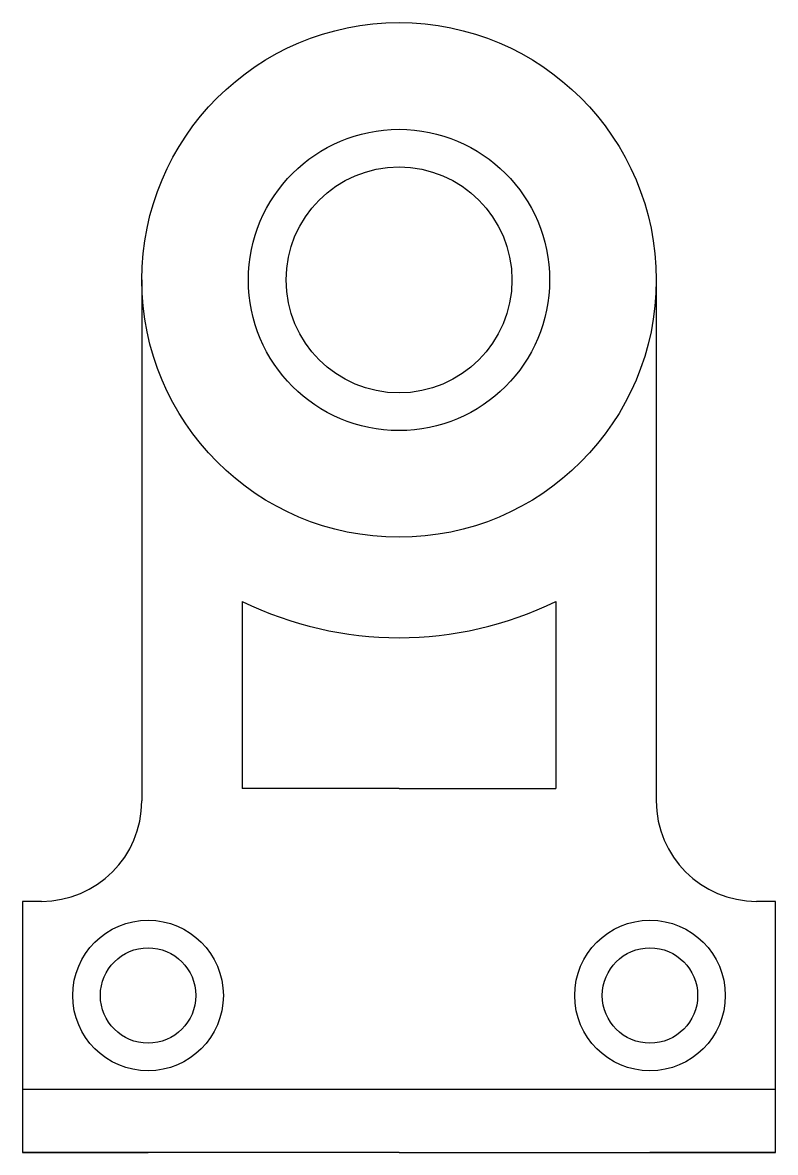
# Model space of a CAD drawing. Header units: millimetres. Extents: x 3251.4 to 3263.4, y 1096.5 to 1114.5.
import ezdxf

# ---------------------------------------------------------------- set-up
doc = ezdxf.new("R2010")
doc.units = ezdxf.units.MM

msp = doc.modelspace()

# ---------------------------------------------------------------- linework, layer by layer
for p, q in [((3253.333, 1110.37), (3253.333, 1102.07)), ((3261.533, 1110.37), (3261.533, 1102.07)), ((3254.933, 1105.248), (3254.933, 1102.27)), ((3259.933, 1105.248), (3259.933, 1102.27)), ((3257.433, 1102.27), (3254.933, 1102.27)), ((3257.433, 1102.27), (3259.933, 1102.27)), ((3251.433, 1100.47), (3251.433, 1097.47)), ((3251.733, 1100.47), (3251.433, 1100.47)), ((3263.433, 1100.47), (3263.133, 1100.47)), ((3263.433, 1096.47), (3263.433, 1100.47)), ((3263.433, 1097.47), (3251.433, 1097.47)), ((3251.433, 1097.47), (3251.433, 1096.47)), ((3263.433, 1097.47), (3257.433, 1097.47)), ((3263.433, 1096.47), (3263.433, 1097.47)), ((3257.433, 1096.47), (3251.433, 1096.47)), ((3251.433, 1096.47), (3253.433, 1096.47)), ((3257.433, 1096.47), (3263.433, 1096.47)), ((3263.433, 1096.47), (3261.433, 1096.47))]:
    msp.add_line(p, q)
for centre, radius in [((3257.433, 1110.37), 4.1), ((3257.433, 1110.37), 2.4), ((3257.433, 1110.37), 1.8), ((3253.433, 1098.97), 1.2), ((3261.433, 1098.97), 1.2), ((3253.433, 1098.97), 0.76), ((3261.433, 1098.97), 0.76)]:
    msp.add_circle(centre, radius)
for centre, radius, start, end in [((3257.433, 1110.37), 5.7, 243.9856, 296.0144), ((3251.733, 1102.07), 1.6, 270, 0), ((3263.133, 1102.07), 1.6, 180, 270)]:
    msp.add_arc(centre, radius, start, end)

doc.saveas('drawing.dxf')
